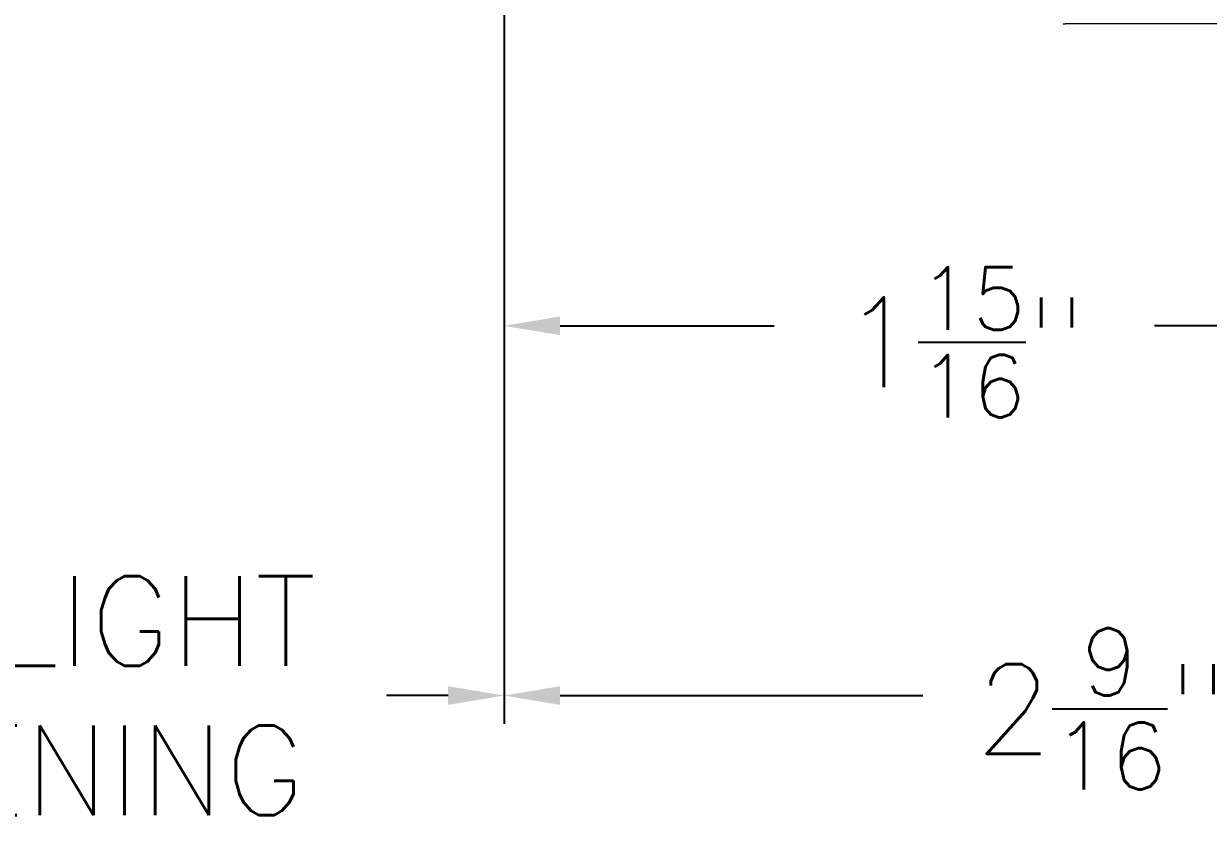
# Model space of a CAD drawing. Extents: x 50.9 to 61.7, y 12.6 to 36.7.
# Drawn here: x 57.027 to 59.67, y 12.646 to 14.475 of the extents above; entities that cross this region are included whole.
import ezdxf

# ---------------------------------------------------------------- set-up
doc = ezdxf.new("R2010")
doc.units = 0
doc.header["$LTSCALE"] = 0.3
doc.header["$MEASUREMENT"] = 0
doc.layers.get('0').update_dxf_attribs({"linetype": 'CONTINUOUS'})
doc.layers.get('Defpoints').update_dxf_attribs({"linetype": 'CONTINUOUS'})
doc.styles.add('ARCHITECTURAL', font='simplex.shx', dxfattribs={"height": 0.2})
doc.dimstyles.new('DIM-MMSTACKED', dxfattribs={"dimscale": 0, "dimtxt": 0.125, "dimasz": 0.125, "dimexe": 0.063, "dimexo": 0.063, "dimgap": 0.07, "dimtad": 0, "dimtih": 1, "dimtoh": 1, "dimdec": 4, "dimzin": 4, "dimdsep": 46, "dimlunit": 4, "dimtxsty": 'ARCHITECTURAL', "dimcen": 0.02, "dimclrt": 7, "dimadec": 0, "dimazin": 0, "dimtfac": 0.75, "dimtdec": 4, "dimtmove": 2, "dimatfit": 3, "dimfxl": 0, "dimfrac": 1, "dimtolj": 1, "dimtzin": 4, "dimarcsym": 0})

# ---------------------------------------------------------------- blocks, each defined once
blk = doc.blocks.new('*D2')
at = {"color": 0, "lineweight": -2}
for p, q in [((58.0986, 14.5641), (58.0986, 12.9126)), ((60.6611, 14.3457), (60.6611, 12.9126)), ((58.2236, 12.9756), (59.0332, 12.9756)), ((60.5361, 12.9756), (59.8327, 12.9756))]:
    blk.add_line(p, q, dxfattribs=at)
at = {"color": 0}
for points in [[(58.2236, 12.9964), (58.2236, 12.9547), (58.0986, 12.9756)], [(60.5361, 12.9964), (60.5361, 12.9547), (60.6611, 12.9756)]]:
    blk.add_solid(points, dxfattribs=at)
at = {"layer": 'Defpoints', "color": 0}
for p in [(58.0986, 14.6271), (60.6611, 14.4087), (58.0986, 12.9756)]:
    blk.add_point(p, dxfattribs=at)
at = {"color": 7, "insert": (59.433, 13.1256), "char_height": 0.2, "attachment_point": 2, "style": 'ARCHITECTURAL'}
blk.add_mtext('\\A1;2{\\H0.75x;\\S9/16;}"', dxfattribs=at)
blk = doc.blocks.new('*D6')
at = {"color": 0, "lineweight": -2}
for p, q in [((58.0986, 14.5641), (58.0986, 13.7378)), ((60.0048, 14.4515), (60.0048, 13.7378)), ((58.2236, 13.8008), (58.7015, 13.8008)), ((59.8798, 13.8008), (59.5501, 13.8008))]:
    blk.add_line(p, q, dxfattribs=at)
at = {"color": 0}
for points in [[(58.2236, 13.8216), (58.2236, 13.7799), (58.0986, 13.8008)], [(59.8798, 13.8216), (59.8798, 13.7799), (60.0048, 13.8008)]]:
    blk.add_solid(points, dxfattribs=at)
at = {"layer": 'Defpoints', "color": 0}
for p in [(58.0986, 14.6271), (60.0048, 14.5145), (60.0048, 13.8008)]:
    blk.add_point(p, dxfattribs=at)
at = {"color": 7, "insert": (59.1258, 13.932), "char_height": 0.2, "attachment_point": 2, "style": 'ARCHITECTURAL'}
blk.add_mtext('\\A1;1{\\H0.7x;\\S15/16;}"', dxfattribs=at)
blk = doc.blocks.new('*D14')
at = {"color": 0, "lineweight": -2}
for p, q in [((55.898, 14.5638), (55.898, 12.9126)), ((58.0986, 14.5641), (58.0986, 12.9126)), ((56.023, 12.9756), (56.3151, 12.9756)), ((57.9736, 12.9756), (57.836, 12.9756))]:
    blk.add_line(p, q, dxfattribs=at)
at = {"color": 0}
for points in [[(56.023, 12.9964), (56.023, 12.9547), (55.898, 12.9756)], [(57.9736, 12.9964), (57.9736, 12.9547), (58.0986, 12.9756)]]:
    blk.add_solid(points, dxfattribs=at)
at = {"layer": 'Defpoints', "color": 0}
for p in [(55.898, 14.6268), (58.0986, 14.6271), (58.0986, 12.9756)]:
    blk.add_point(p, dxfattribs=at)
at = {"color": 7, "insert": (57.0756, 13.2422), "char_height": 0.2, "attachment_point": 2, "style": 'ARCHITECTURAL'}
blk.add_mtext('\\A1;DAYLIGHT\\POPENING', dxfattribs=at)

msp = doc.modelspace()

# ---------------------------------------------------------------- linework, layer by layer
at = {"color": 7, "linetype": 'Continuous', "lineweight": 15}
msp.add_line((59.96484, 14.47447), (59.35121, 14.47447), dxfattribs=at)
msp.add_arc((59.35121, 14.49449), 0.02002, 255.07515, 269.99456, dxfattribs=at)

# ---------------------------------------------------------------- dimensions: what is measured, and where the dimension line sits
at = {"color": 0}
for base, p1, p2, text, picture, middle in [((58.09859, 12.97555), (55.89804, 14.62683), (58.09859, 14.62705), 'DAYLIGHT\\POPENING', '*D14', (57.07557, 12.97555)), ((60.00484, 13.80078), (58.09859, 14.62705), (60.00484, 14.51447), '1{\\H0.7x;\\S15#16;}"', '*D6', (59.12578, 13.79203))]:
    dim = msp.add_linear_dim(base=base, p1=p1, p2=p2, text=text, dimstyle='DIM-MMSTACKED', override={"dimscale": 1, "dimpost": '\\X'}, dxfattribs=at)
    dim.commit()
    dim.dimension.update_dxf_attribs({"geometry": picture, "text_midpoint": middle, "dimtype": 160})
dim = msp.add_linear_dim(base=(58.09859, 12.97555), p1=(60.66109, 14.40875), p2=(58.09859, 14.62705), dimstyle='DIM-MMSTACKED', override={"dimscale": 1, "dimpost": '\\X'}, dxfattribs=at)
dim.commit()
dim.dimension.update_dxf_attribs({"geometry": '*D2', "text_midpoint": (59.43299, 12.97555), "dimtype": 160})

doc.saveas('drawing.dxf')
